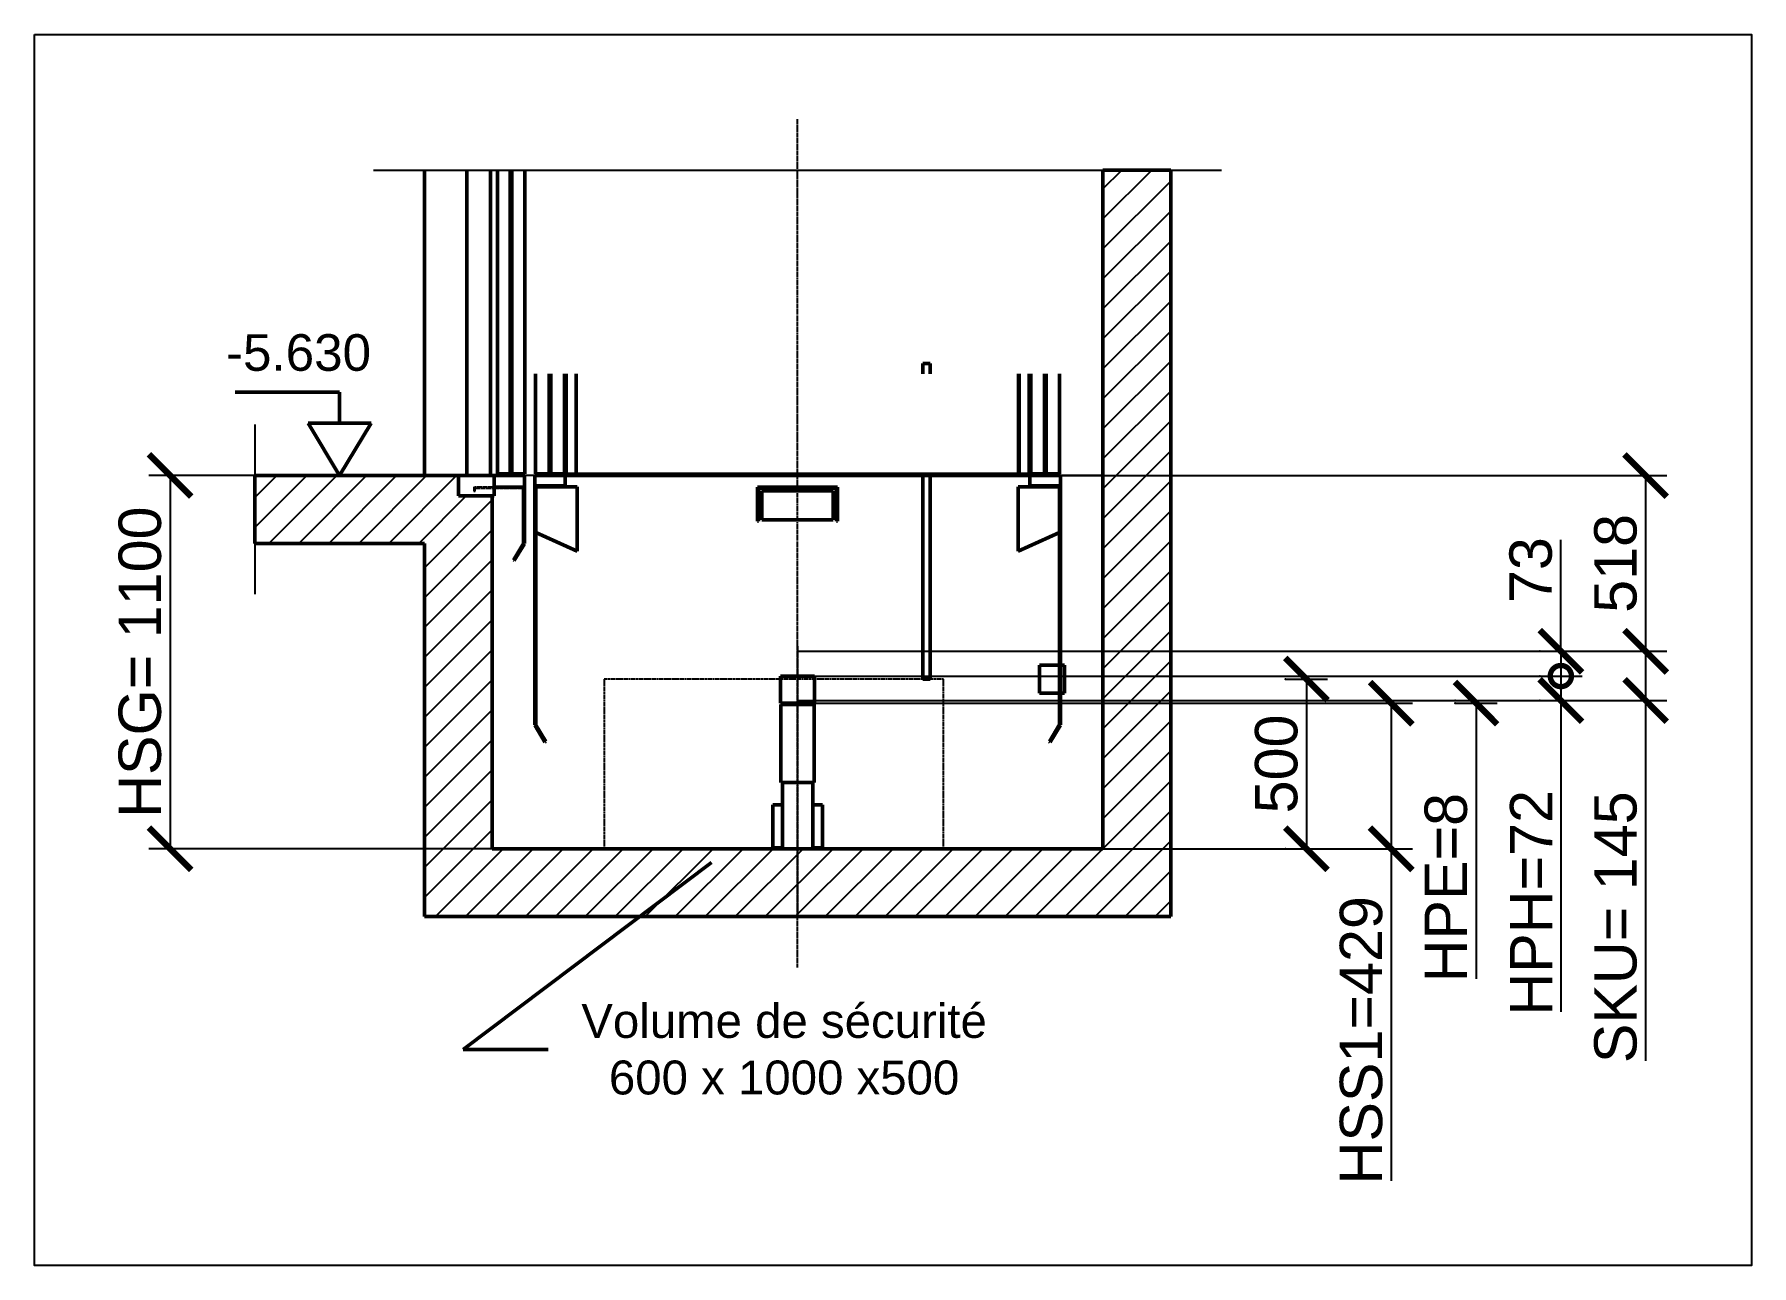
# Model space of a CAD drawing. Header units: millimetres. Extents: x -113 to 75846, y -14769 to 18394.
# Drawn here: x 64689 to 69752, y -250 to 3378 of the extents above; entities that cross this region are included whole.
import ezdxf
from ezdxf.enums import TextEntityAlignment as Align

# ---------------------------------------------------------------- set-up
doc = ezdxf.new("R2010")
doc.units = ezdxf.units.MM
doc.linetypes.add('AM_ISO02W050', pattern=[7.5, 6, -1.5])
doc.linetypes.add('AM_ISO08W050', pattern=[18, 12, -1.5, 3, -1.5])
for name, color, linetype, lineweight in [('AM_0', 7, 'Continuous', 50), ('AM_5', 3, 'Continuous', 25), ('AM_6', 2, 'Continuous', 35), ('LDBuffer-AM_0', 7, 'Continuous', 50), ('LDBuffer-AM_6', 2, 'Continuous', 35), ('LDBuffer-AM_7', 4, 'AM_ISO08W050', 25), ('LDCar-AM_0', 7, 'Continuous', 50), ('LDCar-AM_3', 6, 'AM_ISO02W050', 25), ('LDCar-AM_4', 3, 'Continuous', 25), ('LDCar-AM_6', 2, 'Continuous', 35), ('LDCar-AM_7', 4, 'AM_ISO08W050', 25), ('LDElectricalComponents-AM_0', 7, 'Continuous', 50), ('LDElectricalComponents-AM_6', 2, 'Continuous', 35), ('LDRefugeSpace-AM_3', 6, 'AM_ISO02W050', 25), ('LDRefugeSpace-AM_6', 2, 'Continuous', 35), ('LDShaft-AM_0', 7, 'Continuous', 50), ('LDShaft-AM_4', 3, 'Continuous', 25), ('LDShaft-AM_5', 3, 'Continuous', 25), ('LDShaft-AM_6', 2, 'Continuous', 35), ('LDShaft-AM_7', 4, 'AM_ISO08W050', 25), ('LDShaft-AM_8', 1, 'Continuous', 25)]:
    doc.layers.add(name, color=color, linetype=linetype, lineweight=lineweight)
doc.layers.add('AM_VIEWS', color=1, linetype='Continuous', lineweight=25, plot=False)
doc.styles.add('LD', font='ARIALUNI.TTF')
doc.dimstyles.new('LIFT', dxfattribs={"dimtxt": 2.5, "dimasz": 2.5, "dimexe": 1.25, "dimexo": 0, "dimgap": 0.5, "dimtad": 1, "dimdec": 0, "dimzin": 1, "dimdsep": 46, "dimtxsty": 'LD', "dimblk": 'ARCHTICK', "dimcen": 0, "dimdle": 1, "dimclrd": 3, "dimclre": 3, "dimclrt": 4, "dimadec": 0, "dimazin": 0, "dimtp": 0.1, "dimtm": 0.1, "dimtfac": 0.71, "dimtdec": 0, "dimtix": 1, "dimtmove": 0, "dimatfit": 3, "dimfxl": 1, "dimtolj": 1, "dimarcsym": 0})

# ---------------------------------------------------------------- blocks, each defined once
blk = doc.blocks.new('LD_20150423135319_00000108')
at = {"layer": 'LDCar-AM_4'}
blk.add_line((-2150, 2000), (350, 2000), dxfattribs=at)
blk = doc.blocks.new('LD_20150423135319_00000109')
at = {"layer": 'LDShaft-AM_8'}
for p, q in [((0, 1856.2), (143.8, 2000)), ((0, 1944.5), (55.5, 2000)), ((0, 1767.8), (200, 1967.8)), ((0, 1679.4), (200, 1879.4)), ((0, 1591), (200, 1791)), ((0, 1502.6), (200, 1702.6)), ((0, 1414.2), (200, 1614.2)), ((0, 1325.8), (200, 1525.8)), ((0, 1237.4), (200, 1437.4)), ((0, 1149), (200, 1349)), ((0, 1060.7), (200, 1260.7)), ((0, 972.3), (200, 1172.3)), ((-2500, 947.1), (-2347.1, 1100)), ((-2500, 1035.5), (-2435.5, 1100)), ((-2458.8, 900), (-2258.8, 1100)), ((-2370.4, 900), (-2170.4, 1100)), ((-2282, 900), (-2082, 1100)), ((-2193.6, 900), (-1993.6, 1100)), ((-2105.2, 900), (-1905.2, 1100)), ((0, 883.9), (200, 1083.9)), ((-2016.8, 900), (-1876.8, 1040)), ((-2000, 828.4), (-1800, 1028.4)), ((0, 795.5), (200, 995.5)), ((-2000, 740), (-1800, 940)), ((0, 707.1), (200, 907.1)), ((-2000, 651.7), (-1800, 851.7)), ((0, 618.7), (200, 818.7)), ((-2000, 563.3), (-1800, 763.3)), ((0, 530.3), (200, 730.3)), ((-2000, 474.9), (-1800, 674.9)), ((0, 441.9), (200, 641.9)), ((-2000, 386.5), (-1800, 586.5)), ((0, 353.6), (200, 553.6)), ((-2000, 298.1), (-1800, 498.1)), ((0, 265.2), (200, 465.2)), ((-2000, 209.7), (-1800, 409.7)), ((0, 176.8), (200, 376.8)), ((-2000, 121.3), (-1800, 321.3)), ((0, 88.4), (200, 288.4)), ((-2000, 32.9), (-1800, 232.9)), ((-200, -200), (200, 200)), ((-200, -200), (200, 200)), ((-2000, -55.5), (-1800, 144.5)), ((-111.6, -200), (200, 111.6)), ((-2000, -143.8), (-1800, 56.2)), ((-1614.2, -200), (-1414.2, 0)), ((-1437.4, -200), (-1237.4, 0)), ((-1349, -200), (-1149, 0)), ((-1260.7, -200), (-1060.7, 0)), ((-995.5, -200), (-795.5, 0)), ((-907.1, -200), (-707.1, 0)), ((-553.6, -200), (-353.6, 0)), ((-288.4, -200), (-88.4, 0)), ((-23.2, -200), (200, 23.2)), ((-1967.8, -200), (-1767.8, 0)), ((-1879.4, -200), (-1679.4, 0)), ((-1791, -200), (-1591, 0)), ((-1702.6, -200), (-1502.6, 0)), ((-1525.8, -200), (-1325.8, 0)), ((-1172.3, -200), (-972.3, 0)), ((-1083.9, -200), (-883.9, 0)), ((-818.7, -200), (-618.7, 0)), ((-730.3, -200), (-530.3, 0)), ((-641.9, -200), (-441.9, 0)), ((-465.2, -200), (-265.2, 0)), ((-376.8, -200), (-176.8, 0)), ((65.2, -200), (200, -65.2)), ((153.6, -200), (200, -153.6))]:
    blk.add_line(p, q, dxfattribs=at)
blk = doc.blocks.new('LD_20150423135319_0000010A')
at = {"layer": 'LDShaft-AM_0'}
for p, q in [((-1153.7, -40.9), (-1885.6, -591.3)), ((-1885.6, -591.3), (-1635.6, -591.3))]:
    blk.add_line(p, q, dxfattribs=at)
blk.add_solid([(-1013.9, 64.3), (-1136.2, -64.2), (-1171.3, -17.6), (-1013.9, 64.3)], dxfattribs=at)
at = {"layer": 'LDShaft-AM_0', "insert": (-939.8, -591.3), "char_height": 100, "attachment_point": 5, "style": 'LD'}
blk.add_mtext('\\fArial Unicode MS|b0|i0|u0;\\C256;Volume de sécurité\\P600 x 1000 x500 ', dxfattribs=at)
blk = doc.blocks.new('LD_20150423135319_0000010B')
at = {"layer": 'LDShaft-AM_0'}
for p, q in [((-2000, 2000), (-2000, 1100)), ((0, 2000), (0, 0)), ((20, 2000), (0, 2000)), ((200, 2000), (20, 2000)), ((200, -200), (200, 2000)), ((-2500, 1099.9999), (-2500, 899.9999)), ((-2000, 1099.9999), (-2500, 1099.9999)), ((-1900, 1099.9999), (-2000, 1099.9999)), ((-1900, 1040), (-1900, 1099.9999)), ((-1800, 1040), (-1900, 1040)), ((-1800, 0), (-1800, 1040)), ((-2500, 899.9999), (-2000, 899.9999)), ((-2000, 899.9999), (-2000, 0)), ((-2000, 0), (-2000, -200)), ((0, 0), (-1800, 0)), ((-2000, -200), (0, -200)), ((0, -200), (20, -200)), ((20, -200), (200, -200))]:
    blk.add_line(p, q, dxfattribs=at)
blk = doc.blocks.new('LD_20150423135319_0000010C')
at = {"layer": 'LDShaft-AM_7'}
blk.add_line((0, -12660), (0, -10160), dxfattribs=at)
blk = doc.blocks.new('_ArchTick')
at = {"color": 0, "linetype": 'ByBlock', "const_width": 0.15}
blk.add_lwpolyline([(-0.5, -0.5), (0.5, 0.5)], dxfattribs=at)
blk = doc.blocks.new('_DotSmall')
at = {"color": 0, "linetype": 'ByBlock', "const_width": 0.5}
blk.add_lwpolyline([(-0.0625, 0, 1), (0.0625, 0, 1)], format="xyb", close=True, dxfattribs=at)
blk = doc.blocks.new('*D548')
at = {"layer": 'LDShaft-AM_5', "color": 3, "transparency": 16777216}
for p, q in [((69126.7, 1487.4), (69251.7, 1487.4)), ((69189.2, 1487.4), (69189.2, 1415.4)), ((69126.7, 1415.4), (69251.7, 1415.4)), ((69189.2, 1415.4), (69189.2, 498.1))]:
    blk.add_line(p, q, dxfattribs=at)
for p in [(69127.2, 1487.4), (69127.2, 1415.4)]:
    blk.add_point(p, dxfattribs=at)
at = {"layer": 'LDShaft-AM_5', "color": 3, "transparency": 16777216, "xscale": 125, "yscale": 125, "zscale": 125}
for name, p, rotation in [('_DotSmall', (69189.2, 1487.4), 270), ('_ArchTick', (69189.2, 1415.4), 90)]:
    blk.add_blockref(name, p, dxfattribs=dict(at, rotation=rotation))
at = {"layer": 'LDShaft-AM_5', "color": 4, "transparency": 16777216, "insert": (69164.2, 819.3), "char_height": 125, "attachment_point": 8, "rotation": 90, "style": 'LD'}
blk.add_mtext('HPH=72', dxfattribs=at)
blk = doc.blocks.new('LD_20150423135319_0000010E')
at = {"layer": 'LDBuffer-AM_0'}
for p, q in [((-45, 130), (-73, 130)), ((-73, 130), (-73, 3)), ((73, 130), (45, 130)), ((73, 3), (73, 130)), ((-73, 3), (-45, 3)), ((-45, 3), (-73, 3)), ((-73, 3), (-73, 0)), ((-73, 0), (-45, 0)), ((45, 3), (73, 3)), ((73, 3), (45, 3)), ((45, 0), (73, 0)), ((73, 0), (73, 3))]:
    blk.add_line(p, q, dxfattribs=at)
blk = doc.blocks.new('LD_20150423135319_0000010F')
at = {"layer": 'LDBuffer-AM_0'}
for p, q in [((-46.2, 509), (-50, 509)), ((-50, 509), (-50, 429)), ((-35.4, 509), (-46.2, 509)), ((-19.1, 509), (-35.4, 509)), ((0, 509), (-19.1, 509)), ((19.1, 509), (0, 509)), ((35.4, 509), (19.1, 509)), ((46.2, 509), (35.4, 509)), ((50, 509), (46.2, 509)), ((50, 429), (50, 509)), ((-50, 429), (-46.2, 429)), ((49, 425), (-49, 425)), ((-49, 425), (-49, 195)), ((-46.2, 429), (-35.4, 429)), ((-35.4, 429), (-19.1, 429)), ((-19.1, 429), (0, 429)), ((0, 429), (19.1, 429)), ((19.1, 429), (35.4, 429)), ((35.4, 429), (46.2, 429)), ((46.2, 429), (50, 429)), ((49, 195), (49, 425)), ((-49, 195), (49, 195)), ((-45, 195), (-45, 0)), ((45, 0), (45, 195)), ((-45, 0), (45, 0))]:
    blk.add_line(p, q, dxfattribs=at)
at = {"layer": 'LDBuffer-AM_7'}
blk.add_line((0, 597), (0, -200), dxfattribs=at)
blk = doc.blocks.new('*D551')
at = {"layer": 'LDShaft-AM_5', "color": 3, "transparency": 16777216}
for p, q in [((66939.2, 1407.4), (68751.7, 1407.4)), ((68689.2, 1407.4), (68689.2, 978.4)), ((66939.2, 978.4), (68751.7, 978.4)), ((68689.2, 978.4), (68689.2, 0))]:
    blk.add_line(p, q, dxfattribs=at)
for p in [(66939.7, 1407.4), (66939.7, 978.4)]:
    blk.add_point(p, dxfattribs=at)
at = {"layer": 'LDShaft-AM_5', "color": 3, "transparency": 16777216, "xscale": 125, "yscale": 125, "zscale": 125}
for p, rotation in [((68689.2, 1407.4), 90), ((68689.2, 978.4), 270)]:
    blk.add_blockref('_ArchTick', p, dxfattribs=dict(at, rotation=rotation))
at = {"layer": 'LDShaft-AM_5', "color": 4, "transparency": 16777216, "insert": (68664.2, 414.2), "char_height": 125, "attachment_point": 8, "rotation": 90, "style": 'LD'}
blk.add_mtext('HSS1=429', dxfattribs=at)
blk = doc.blocks.new('*D552')
at = {"layer": 'LDShaft-AM_5', "color": 3, "transparency": 16777216}
for p, q in [((68876.7, 1415.4), (69001.7, 1415.4)), ((68876.7, 1407.4), (69001.7, 1407.4)), ((68939.2, 1415.4), (68939.2, 1407.4)), ((68939.2, 1407.4), (68939.2, 595.4))]:
    blk.add_line(p, q, dxfattribs=at)
for p in [(68877.2, 1415.4), (68877.2, 1407.4)]:
    blk.add_point(p, dxfattribs=at)
at = {"layer": 'LDShaft-AM_5', "color": 3, "transparency": 16777216, "xscale": 125, "yscale": 125, "zscale": 125, "rotation": 90}
blk.add_blockref('_ArchTick', (68939.2, 1407.4), dxfattribs=at)
at = {"layer": 'LDShaft-AM_5', "color": 4, "transparency": 16777216, "insert": (68914.2, 863.9), "char_height": 125, "attachment_point": 8, "rotation": 90, "style": 'LD'}
blk.add_mtext('HPE=8', dxfattribs=at)
blk = doc.blocks.new('_NONE')
blk = doc.blocks.new('*D553')
at = {"layer": 'AM_5', "color": 3, "transparency": 16777216}
for p, q in [((69189.2, 1560.4), (69189.2, 1888.9)), ((69126.7, 1560.4), (69251.7, 1560.4)), ((69189.2, 1560.4), (69189.2, 1487.4)), ((66939.2, 1487.4), (69251.7, 1487.4))]:
    blk.add_line(p, q, dxfattribs=at)
for p in [(69127.2, 1560.4), (66939.7, 1487.4)]:
    blk.add_point(p, dxfattribs=at)
at = {"layer": 'AM_5', "color": 3, "transparency": 16777216, "xscale": 125, "yscale": 125, "zscale": 125}
for name, p, rotation in [('_ArchTick', (69189.2, 1560.4), 270), ('_DotSmall', (69189.2, 1487.4), 90)]:
    blk.add_blockref(name, p, dxfattribs=dict(at, rotation=rotation))
at = {"layer": 'AM_5', "color": 4, "transparency": 16777216, "insert": (69164.2, 1799.6), "char_height": 125, "attachment_point": 8, "rotation": 90, "style": 'LD'}
blk.add_mtext('73', dxfattribs=at)
blk = doc.blocks.new('*D554')
at = {"layer": 'LDShaft-AM_5', "color": 3, "transparency": 16777216}
for p, q in [((66939.2, 2078.4), (69501.7, 2078.4)), ((69439.2, 2078.4), (69439.2, 1560.4)), ((66939.2, 1560.4), (69501.7, 1560.4))]:
    blk.add_line(p, q, dxfattribs=at)
for p in [(66939.7, 2078.4), (66939.7, 1560.4)]:
    blk.add_point(p, dxfattribs=at)
at = {"layer": 'LDShaft-AM_5', "color": 3, "transparency": 16777216, "xscale": 125, "yscale": 125, "zscale": 125}
for p, rotation in [((69439.2, 2078.4), 90), ((69439.2, 1560.4), 270)]:
    blk.add_blockref('_ArchTick', p, dxfattribs=dict(at, rotation=rotation))
at = {"layer": 'LDShaft-AM_5', "color": 4, "transparency": 16777216, "insert": (69414.2, 1819.4), "char_height": 125, "attachment_point": 8, "rotation": 90, "style": 'LD'}
blk.add_mtext('518', dxfattribs=at)
blk = doc.blocks.new('*D555')
at = {"layer": 'LDShaft-AM_5', "color": 3, "transparency": 16777216}
for p, q in [((66939.2, 1560.4), (69501.7, 1560.4)), ((69439.2, 1560.4), (69439.2, 1415.4)), ((66939.2, 1415.4), (69501.7, 1415.4)), ((69439.2, 1415.4), (69439.2, 354))]:
    blk.add_line(p, q, dxfattribs=at)
for p in [(66939.7, 1560.4), (66939.7, 1415.4)]:
    blk.add_point(p, dxfattribs=at)
at = {"layer": 'LDShaft-AM_5', "color": 3, "transparency": 16777216, "xscale": 125, "yscale": 125, "zscale": 125, "rotation": 90}
blk.add_blockref('_ArchTick', (69439.2, 1415.4), dxfattribs=at)
at = {"layer": 'LDShaft-AM_5', "color": 4, "transparency": 16777216, "insert": (69414.2, 747.2), "char_height": 125, "attachment_point": 8, "rotation": 90, "style": 'LD'}
blk.add_mtext('SKU= 145', dxfattribs=at)
blk = doc.blocks.new('LD_20150423135319_00000110')
at = {"layer": 'LDCar-AM_0'}
for p, q in [((-772.5, 300), (-772.5, 5)), ((-732.5, 5), (-732.5, 300)), ((-727.5, 300), (-727.5, 5)), ((-687.5, 5), (-687.5, 300)), ((-685.5, 300), (-685.5, 4)), ((-682.5, 4), (-682.5, 300)), ((-682.5, 300), (-682.5, 4)), ((-653, 300), (-653, 4)), ((-653, 4), (-653, 300)), ((651.5, 4), (651.5, 300)), ((653, 300), (653, 4)), ((653, 4), (653, 300)), ((682.5, 300), (682.5, 4)), ((682.5, 4), (682.5, 300)), ((685.5, 4), (685.5, 300)), ((687.5, 300), (687.5, 5)), ((727.5, 5), (727.5, 300)), ((732.5, 300), (732.5, 5)), ((772.5, 5), (772.5, 300)), ((-775, 0), (-775, -30)), ((-685, 0), (-775, 0)), ((-772.5, 5), (-732.5, 5)), ((-727.5, 5), (-687.5, 5)), ((-651.5, 4), (-686.5, 4)), ((-686.5, 4), (-686.5, 0)), ((-686.5, 0), (-651.5, 0)), ((-685.5, 4), (-682.5, 4)), ((-685, -30), (-685, 0)), ((-682.5, 4), (-653, 4)), ((-653, 4), (651.5, 4)), ((-651.5, 0), (-651.5, 4)), ((650, 4), (-651.5, 4)), ((-651.5, 4), (-651.5, 0)), ((-651.5, 0), (651.5, 0)), ((651.5, 0), (651.5, 4)), ((686.5, 4), (651.5, 4)), ((651.5, 4), (651.5, 0)), ((651.5, 4), (653, 4)), ((651.5, 0), (686.5, 0)), ((653, 4), (682.5, 4)), ((682.5, 4), (685.5, 4)), ((775, 0), (685, 0)), ((685, 0), (685, -30)), ((686.5, 0), (686.5, 4)), ((687.5, 5), (727.5, 5)), ((732.5, 5), (772.5, 5)), ((775, -30), (775, 0)), ((-775, -30), (-775, -735)), ((-772, -30), (-775, -30)), ((-775, -30), (-685, -30)), ((-772, -735), (-772, -30)), ((-650, -33), (-772, -33)), ((-772, -33), (-772, -168)), ((-650, -223), (-650, -33)), ((-118, -34.5), (-118, -134.5)), ((118, -34.5), (-118, -34.5)), ((-115, -134.5), (-115, -37.5)), ((-115, -37.5), (115, -37.5)), ((-105, -45.5), (-105, -48.7)), ((105, -45.5), (-105, -45.5)), ((-105, -48.7), (-105, -57.9)), ((105, -48.7), (105, -45.5)), ((105, -57.9), (105, -48.7)), ((115, -37.5), (115, -134.5)), ((118, -134.5), (118, -34.5)), ((650, -33), (650, -223)), ((772, -33), (650, -33)), ((685, -30), (775, -30)), ((775, -30), (772, -30)), ((772, -30), (772, -735)), ((772, -168), (772, -33)), ((775, -735), (775, -30)), ((-115, -75.5), (-115, -76.5)), ((-105, -75.5), (-115, -75.5)), ((-115, -76.5), (-115, -79.2)), ((-115, -79.2), (-115, -83.2)), ((-115, -83.2), (-115, -88)), ((-115, -88), (-115, -92.8)), ((-115, -92.8), (-115, -96.8)), ((-115, -96.8), (-115, -99.5)), ((-115, -99.5), (-115, -100.5)), ((-115, -100.5), (-105, -100.5)), ((-105, -57.9), (-105, -71.7)), ((-105, -71.7), (-105, -88)), ((-105, -76.5), (-105, -75.5)), ((-105, -79.2), (-105, -76.5)), ((-105, -83.2), (-105, -79.2)), ((-105, -88), (-105, -83.2)), ((-105, -88), (-105, -104.3)), ((-105, -92.8), (-105, -88)), ((-105, -96.8), (-105, -92.8)), ((-105, -99.5), (-105, -96.8)), ((-105, -100.5), (-105, -99.5)), ((105, -71.7), (105, -57.9)), ((105, -88), (105, -71.7)), ((105, -75.5), (105, -76.5)), ((115, -75.5), (105, -75.5)), ((105, -76.5), (105, -79.2)), ((105, -79.2), (105, -83.2)), ((105, -83.2), (105, -88)), ((105, -104.3), (105, -88)), ((105, -88), (105, -92.8)), ((105, -92.8), (105, -96.8)), ((105, -96.8), (105, -99.5)), ((105, -99.5), (105, -100.5)), ((105, -100.5), (115, -100.5)), ((115, -76.5), (115, -75.5)), ((115, -79.2), (115, -76.5)), ((115, -83.2), (115, -79.2)), ((115, -88), (115, -83.2)), ((115, -92.8), (115, -88)), ((115, -96.8), (115, -92.8)), ((115, -99.5), (115, -96.8)), ((115, -100.5), (115, -99.5)), ((-118, -134.5), (-115, -134.5)), ((-105, -104.3), (-105, -118.1)), ((-105, -118.1), (-105, -127.3)), ((-105, -127.3), (-105, -130.5)), ((-105, -130.5), (105, -130.5)), ((105, -118.1), (105, -104.3)), ((105, -127.3), (105, -118.1)), ((105, -130.5), (105, -127.3)), ((115, -134.5), (118, -134.5)), ((-772, -168), (-650, -223)), ((650, -223), (772, -168)), ((-775, -735), (-772, -735)), ((-772.2, -734.2), (-774.8, -735.8)), ((-774.8, -735.8), (-744.8, -785.8)), ((-742.2, -784.2), (-772.2, -734.2)), ((772.2, -734.2), (742.2, -784.2)), ((744.8, -785.8), (774.8, -735.8)), ((772, -735), (775, -735)), ((774.8, -735.8), (772.2, -734.2)), ((-744.8, -785.8), (-742.2, -784.2)), ((742.2, -784.2), (744.8, -785.8))]:
    blk.add_line(p, q, dxfattribs=at)
at = {"layer": 'LDCar-AM_3'}
for p, q in [((-772.5, 300), (-772.5, 0)), ((-732.5, 0), (-732.5, 300)), ((-727.5, 300), (-727.5, 0)), ((-687.5, 0), (-687.5, 300)), ((687.5, 300), (687.5, 0)), ((727.5, 0), (727.5, 300)), ((732.5, 300), (732.5, 0)), ((772.5, 0), (772.5, 300)), ((-772.5, 0), (-732.5, 0)), ((-727.5, 0), (-687.5, 0)), ((687.5, 0), (727.5, 0)), ((732.5, 0), (772.5, 0))]:
    blk.add_line(p, q, dxfattribs=at)
blk = doc.blocks.new('LD_20150423135319_00000111')
at = {"layer": 'LDElectricalComponents-AM_0'}
for p, q in [((-10.2, 930), (-11, 930)), ((-11, 930), (-11, 900)), ((-7.8, 930), (-10.2, 930)), ((-4.2, 930), (-7.8, 930)), ((0, 930), (-4.2, 930)), ((4.2, 930), (0, 930)), ((7.8, 930), (4.2, 930)), ((10.2, 930), (7.8, 930)), ((11, 930), (10.2, 930)), ((11, 900), (11, 930)), ((-11, 600), (-11, 0)), ((11, 0), (11, 600)), ((-11, 0), (-10.2, 0)), ((-10.2, 0), (-7.8, 0)), ((-7.8, 0), (-4.2, 0)), ((-4.2, 0), (0, 0)), ((0, 0), (4.2, 0)), ((4.2, 0), (7.8, 0)), ((7.8, 0), (10.2, 0)), ((10.2, 0), (11, 0))]:
    blk.add_line(p, q, dxfattribs=at)
blk = doc.blocks.new('LD_20150423135319_00000112')
at = {"layer": 'AM_0'}
for p, q in [((22, 41.5), (-36.5, 41.5)), ((-36.5, 41.5), (-36.5, -41.5)), ((22, 41.5), (-36.5, 41.5)), ((-36.5, 41.5), (-36.5, -41.5)), ((36.5, 41.5), (25, 41.5)), ((36.5, 41.5), (25, 41.5)), ((36.5, -41.5), (36.5, 41.5)), ((36.5, -41.5), (36.5, 41.5)), ((-36.5, -41.5), (22, -41.5)), ((-36.5, -41.5), (22, -41.5)), ((25, -41.5), (36.5, -41.5)), ((25, -41.5), (36.5, -41.5))]:
    blk.add_line(p, q, dxfattribs=at)
blk = doc.blocks.new('*D559')
at = {"layer": 'LDShaft-AM_5', "color": 3, "transparency": 16777216}
for p, q in [((68376.7, 1478.4), (68501.7, 1478.4)), ((68439.2, 1478.4), (68439.2, 978.4)), ((68376.7, 978.4), (68501.7, 978.4))]:
    blk.add_line(p, q, dxfattribs=at)
for p in [(68377.2, 1478.4), (68377.2, 978.4)]:
    blk.add_point(p, dxfattribs=at)
at = {"layer": 'LDShaft-AM_5', "color": 3, "transparency": 16777216, "xscale": 125, "yscale": 125, "zscale": 125}
for p, rotation in [((68439.2, 1478.4), 90), ((68439.2, 978.4), 270)]:
    blk.add_blockref('_ArchTick', p, dxfattribs=dict(at, rotation=rotation))
at = {"layer": 'LDShaft-AM_5', "color": 4, "transparency": 16777216, "insert": (68414.2, 1228.4), "char_height": 125, "attachment_point": 8, "rotation": 90, "style": 'LD'}
blk.add_mtext('500', dxfattribs=at)
blk = doc.blocks.new('LD_20150423135319_00000113')
at = {"layer": 'LDShaft-AM_4'}
blk.add_line((-700, 150), (-700, -350.0001), dxfattribs=at)
blk = doc.blocks.new('LD_ENTRY_FLOOR_L')
for p, q in [((-150, 250), (0, 0)), ((0, 0), (150, 250))]:
    blk.add_line(p, q)
at = {"layer": 'AM_0'}
for p, q in [((0, 397.7), (-500, 397.7)), ((0, 250), (0, 397.7)), ((150, 250), (-150, 250))]:
    blk.add_line(p, q, dxfattribs=at)
blk = doc.blocks.new('LD_20150423135319_00000114')
at = {"layer": 'LDCar-AM_0', "xscale": 0.617, "yscale": 0.617, "zscale": 0.617}
blk.add_blockref('LD_ENTRY_FLOOR_L', (0, 0), dxfattribs=at)
at = {"layer": 'LDCar-AM_0', "style": 'LD'}
blk.add_text('-5.630', height=107.975, dxfattribs=at).set_placement((92.55, 308.5), align=Align.RIGHT)
blk = doc.blocks.new('LD_20150423135319_00000115')
at = {"layer": 'LDCar-AM_0'}
for p, q in [((70, 900), (70, 5)), ((108, 5), (108, 900)), ((113, 900), (113, 5)), ((151, 5), (151, 900)), ((60, 0), (60, -34)), ((150, 0), (60, 0)), ((70, 5), (108, 5)), ((113, 5), (151, 5)), ((150, -34), (150, 0)), ((60, -34), (150, -34)), ((147, -34), (147, -200)), ((150, -34), (147, -34)), ((150, -200), (150, -34)), ((147.2, -200.2), (117.2, -249.2)), ((119.8, -250.8), (149.8, -201.8)), ((147, -200), (150, -200)), ((149.8, -201.8), (147.2, -200.2)), ((117.2, -249.2), (119.8, -250.8))]:
    blk.add_line(p, q, dxfattribs=at)
at = {"layer": 'LDCar-AM_3'}
for p, q in [((70, 900), (70, 5)), ((108, 5), (108, 900)), ((113, 900), (113, 5)), ((151, 5), (151, 900)), ((70, 5), (108, 5)), ((113, 5), (151, 5))]:
    blk.add_line(p, q, dxfattribs=at)
at = {"layer": 'LDCar-AM_7'}
for p, q in [((1, -34), (1, -46)), ((147, -34), (1, -34)), ((1, -46), (4, -46)), ((4, -46), (4, -37)), ((4, -37), (147, -37)), ((147, -37), (147, -34))]:
    blk.add_line(p, q, dxfattribs=at)
blk = doc.blocks.new('LD_20150423135319_00000116')
at = {"layer": 'LDShaft-AM_0'}
for p, q in [((-20.5, 900), (-20.5, 0)), ((50, 0), (50, 900)), ((-20.5, 0), (50, 0))]:
    blk.add_line(p, q, dxfattribs=at)
blk = doc.blocks.new('LD_20150423135319_00000117')
at = {"layer": 'LDShaft-AM_0'}
for p, q in [((-700, 0), (-700, -0.0001)), ((5, 0), (-700, 0)), ((5, -60), (5, 0)), ((-100, -60), (5, -60))]:
    blk.add_line(p, q, dxfattribs=at)
blk = doc.blocks.new('LD_20150423135319_00000118')
at = {"layer": 'LDRefugeSpace-AM_3'}
for p, q in [((500, 250), (-500, 250)), ((-500, 250), (-500, -250)), ((500, -250), (500, 250)), ((-500, -250), (500, -250))]:
    blk.add_line(p, q, dxfattribs=at)
blk = doc.blocks.new('*D566')
at = {"layer": 'LDShaft-AM_5', "color": 3, "transparency": 16777216}
for p, q in [((67839.2, 2078.4), (65026.7, 2078.4)), ((65089.2, 2078.4), (65089.2, 978.4)), ((67839.2, 978.4), (65026.7, 978.4))]:
    blk.add_line(p, q, dxfattribs=at)
for p in [(67838.7, 2078.4), (67838.7, 978.4)]:
    blk.add_point(p, dxfattribs=at)
at = {"layer": 'LDShaft-AM_5', "color": 3, "transparency": 16777216, "xscale": 125, "yscale": 125, "zscale": 125}
for p, rotation in [((65089.2, 2078.4), 90), ((65089.2, 978.4), 270)]:
    blk.add_blockref('_ArchTick', p, dxfattribs=dict(at, rotation=rotation))
at = {"layer": 'LDShaft-AM_5', "color": 4, "transparency": 16777216, "insert": (65064.2, 1528.4), "char_height": 125, "attachment_point": 8, "rotation": 90, "style": 'LD'}
blk.add_mtext('HSG= 1100', dxfattribs=at)

msp = doc.modelspace()

# ---------------------------------------------------------------- linework, layer by layer
at = {"layer": 'AM_VIEWS'}
msp.add_lwpolyline([(64689.2, 3378.4), (69751.7, 3378.4), (69751.7, -250), (64689.2, -250)], close=True, dxfattribs=at)

# ---------------------------------------------------------------- block references
at = {"layer": 'AM_6'}
msp.add_blockref('LD_20150423135319_00000112', (67689.2, 1478.4), dxfattribs=at)
at = {"layer": 'LDBuffer-AM_6'}
for name in ['LD_20150423135319_0000010F', 'LD_20150423135319_0000010E']:
    msp.add_blockref(name, (66939.2, 978.4), dxfattribs=at)
at = {"layer": 'LDCar-AM_6'}
for name, p in [('LD_20150423135319_00000108', (67839.2, 978.4)), ('LD_20150423135319_00000115', (65984.2, 2078.4)), ('LD_20150423135319_00000114', (65589.2, 2078.4)), ('LD_20150423135319_00000110', (66939.2, 2078.4))]:
    msp.add_blockref(name, p, dxfattribs=at)
at = {"layer": 'LDElectricalComponents-AM_6'}
msp.add_blockref('LD_20150423135319_00000111', (67319.2, 1478.4), dxfattribs=at)
at = {"layer": 'LDRefugeSpace-AM_6'}
msp.add_blockref('LD_20150423135319_00000118', (66869.2, 1228.4), dxfattribs=at)
at = {"layer": 'LDShaft-AM_6'}
for name, p in [('LD_20150423135319_0000010C', (66939.2, 13288.4)), ('LD_20150423135319_00000109', (67839.2, 978.4)), ('LD_20150423135319_0000010B', (67839.2, 978.4)), ('LD_20150423135319_00000116', (65984.2, 2078.4)), ('LD_20150423135319_00000113', (66039.2, 2078.4)), ('LD_20150423135319_00000117', (66039.2, 2078.4)), ('LD_20150423135319_0000010A', (67839.2, 978.4))]:
    msp.add_blockref(name, p, dxfattribs=at)

# ---------------------------------------------------------------- dimensions: what is measured, and where the dimension line sits
at = {"layer": 'AM_5'}
dim = msp.add_linear_dim(base=(69189.2, 1523.9), p1=(66939.2, 1487.4), p2=(69126.7, 1560.4), angle=90, dimstyle='LIFT', override={"dimscale": 50, "dimtxt": 2.5, "dimjust": 2, "dimblk1": 'DOTSMALL', "dimsah": 1, "dimtix": 0}, dxfattribs=at)
dim.commit()
dim.dimension.update_dxf_attribs({"geometry": '*D553', "text_midpoint": (69189.2, 1523.9)})
at = {"layer": 'LDShaft-AM_5'}
for base, p1, p2, text, override, picture, middle in [((65089.2, 1528.4), (67839.2, 978.4), (67839.2, 2078.4), 'HSG= <>', {"dimscale": 50, "dimtxt": 2.5, "dimtix": 1}, '*D566', (65089.2, 1528.4)), ((69439.2, 1487.9), (66939.2, 1415.4), (66939.2, 1560.4), 'SKU= <>', {"dimscale": 50, "dimtxt": 2.5, "dimjust": 1, "dimblk2": 'NONE', "dimtix": 0}, '*D555', (69439.2, 1487.9)), ((69189.2, 1451.4), (69126.7, 1415.4), (69126.7, 1487.4), 'HPH=<>', {"dimscale": 50, "dimtxt": 2.5, "dimjust": 1, "dimblk2": 'DOTSMALL', "dimsah": 1, "dimtix": 0}, '*D548', (69189.2, 1451.4)), ((68689.2, 1192.9), (66939.2, 978.4), (66939.2, 1407.4), 'HSS1=<>', {"dimscale": 50, "dimtxt": 2.5, "dimjust": 1, "dimtix": 0}, '*D551', (68689.2, 1192.9)), ((68939.2, 1411.4), (68876.7, 1407.4), (68876.7, 1415.4), 'HPE=<>', {"dimscale": 50, "dimtxt": 2.5, "dimjust": 1, "dimblk2": 'NONE', "dimtix": 0}, '*D552', (68939.2, 1411.4))]:
    dim = msp.add_linear_dim(base=base, p1=p1, p2=p2, angle=90, text=text, dimstyle='LIFT', override=override, dxfattribs=at)
    dim.commit()
    dim.dimension.update_dxf_attribs({"geometry": picture, "text_midpoint": middle})
for base, p1, p2, picture, middle in [((69439.2, 1819.4), (66939.2, 1560.4), (66939.2, 2078.4), '*D554', (69439.2, 1819.4)), ((68439.2, 1228.4), (68376.7, 978.4), (68376.7, 1478.4), '*D559', (68439.2, 1228.4))]:
    dim = msp.add_linear_dim(base=base, p1=p1, p2=p2, angle=90, dimstyle='LIFT', override={"dimscale": 50, "dimtxt": 2.5, "dimtix": 1}, dxfattribs=at)
    dim.commit()
    dim.dimension.update_dxf_attribs({"geometry": picture, "text_midpoint": middle})

doc.saveas('drawing.dxf')
